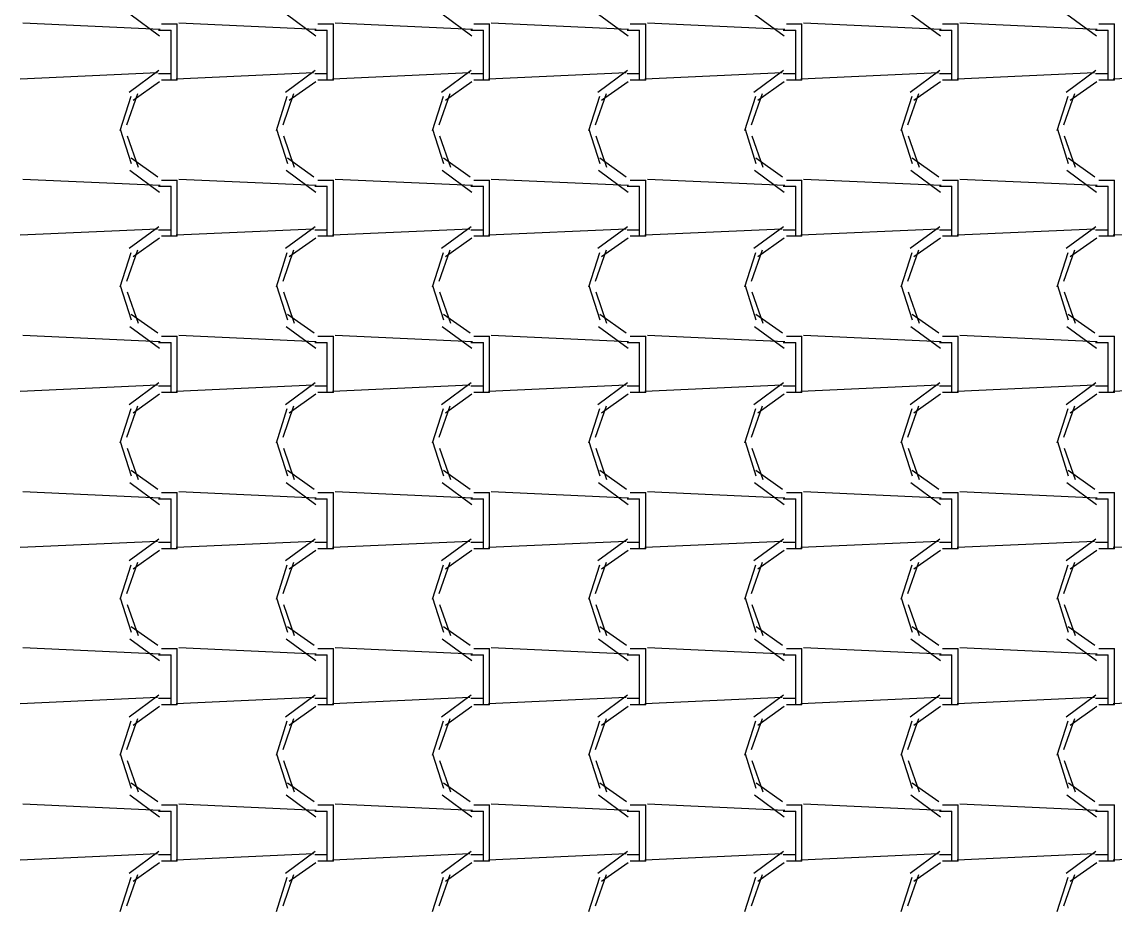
# Model space of a CAD drawing. Header units: millimetres. Extents: x -336 to -33, y -135 to 770.
# Drawn here: x -308.176 to -306.076, y 742.318 to 744.021 of the extents above; entities that cross this region are included whole.
import ezdxf

# ---------------------------------------------------------------- set-up
doc = ezdxf.new("R2010")
doc.units = ezdxf.units.MM
doc.header["$LTSCALE"] = 50
doc.header["$MEASUREMENT"] = 0
doc.layers.add('-HIDRO', color=8, linetype='CONTINUOUS')

msp = doc.modelspace()

# ---------------------------------------------------------------- linework, layer by layer
at = {"layer": '-HIDRO', "linetype": 'Continuous'}
for p, q in [((-307.9685, 744.0359), (-307.9115, 743.9939)), ((-307.6685, 744.0359), (-307.6115, 743.9939)), ((-307.3685, 744.0359), (-307.3115, 743.9939)), ((-307.0685, 744.0358), (-307.0115, 743.9938)), ((-306.7685, 744.0358), (-306.7115, 743.9938)), ((-306.4685, 744.0358), (-306.4115, 743.9938)), ((-306.1685, 744.0358), (-306.1115, 743.9938)), ((-307.9103, 744.0062), (-308.1743, 744.0182)), ((-307.9074, 744.0169), (-307.8774, 744.0169)), ((-307.8774, 743.9209), (-307.8774, 744.0169)), ((-307.6103, 744.0062), (-307.8743, 744.0182)), ((-307.6074, 744.0169), (-307.5774, 744.0169)), ((-307.5774, 743.9209), (-307.5774, 744.0169)), ((-307.3103, 744.0062), (-307.5743, 744.0182)), ((-307.3074, 744.0169), (-307.2774, 744.0169)), ((-307.2774, 743.9209), (-307.2774, 744.0169)), ((-307.0103, 744.0062), (-307.2743, 744.0182)), ((-307.0074, 744.0169), (-306.9774, 744.0169)), ((-306.9774, 743.9209), (-306.9774, 744.0169)), ((-306.7103, 744.0062), (-306.9743, 744.0182)), ((-306.7074, 744.0169), (-306.6774, 744.0169)), ((-306.6774, 743.9209), (-306.6774, 744.0169)), ((-306.4103, 744.0062), (-306.6743, 744.0182)), ((-306.4074, 744.0169), (-306.3774, 744.0169)), ((-306.3774, 743.9209), (-306.3774, 744.0169)), ((-306.1103, 744.0062), (-306.3743, 744.0182)), ((-306.1074, 744.0169), (-306.0774, 744.0169)), ((-306.0774, 743.9209), (-306.0774, 744.0169)), ((-307.9134, 744.0049), (-307.8894, 744.0049)), ((-307.8894, 743.9209), (-307.8894, 744.0049)), ((-307.6134, 744.0049), (-307.5894, 744.0049)), ((-307.5894, 743.9209), (-307.5894, 744.0049)), ((-307.3134, 744.0049), (-307.2894, 744.0049)), ((-307.2894, 743.9209), (-307.2894, 744.0049)), ((-307.0134, 744.0049), (-306.9894, 744.0049)), ((-306.9894, 743.9209), (-306.9894, 744.0049)), ((-306.7134, 744.0049), (-306.6894, 744.0049)), ((-306.6894, 743.9209), (-306.6894, 744.0049)), ((-306.4134, 744.0049), (-306.3894, 744.0049)), ((-306.3894, 743.9209), (-306.3894, 744.0049)), ((-306.1134, 744.0049), (-306.0894, 744.0049)), ((-306.0894, 743.9209), (-306.0894, 744.0049)), ((-307.9127, 743.9273), (-307.9697, 743.8853)), ((-307.6127, 743.9273), (-307.6697, 743.8853)), ((-307.3127, 743.9273), (-307.3697, 743.8853)), ((-307.0127, 743.9273), (-307.0697, 743.8853)), ((-306.7127, 743.9273), (-306.7697, 743.8853)), ((-306.4127, 743.9273), (-306.4697, 743.8853)), ((-306.1127, 743.9273), (-306.1697, 743.8853)), ((-307.9154, 743.9229), (-308.1794, 743.9109)), ((-307.9113, 743.9055), (-307.9623, 743.8695)), ((-307.8894, 743.9209), (-307.9134, 743.9209)), ((-307.8774, 743.9089), (-307.9074, 743.9089)), ((-307.8894, 743.9089), (-307.8894, 743.9209)), ((-307.6154, 743.9229), (-307.8794, 743.9109)), ((-307.8774, 743.9089), (-307.8774, 743.9209)), ((-307.6113, 743.9055), (-307.6623, 743.8695)), ((-307.5894, 743.9209), (-307.6134, 743.9209)), ((-307.5774, 743.9089), (-307.6074, 743.9089)), ((-307.5894, 743.9089), (-307.5894, 743.9209)), ((-307.3154, 743.9229), (-307.5794, 743.9109)), ((-307.5774, 743.9089), (-307.5774, 743.9209)), ((-307.3113, 743.9055), (-307.3623, 743.8695)), ((-307.2894, 743.9209), (-307.3134, 743.9209)), ((-307.2774, 743.9089), (-307.3074, 743.9089)), ((-307.2894, 743.9089), (-307.2894, 743.9209)), ((-307.0154, 743.9229), (-307.2794, 743.9109)), ((-307.2774, 743.9089), (-307.2774, 743.9209)), ((-307.0113, 743.9055), (-307.0623, 743.8695)), ((-306.9894, 743.9209), (-307.0134, 743.9209)), ((-306.9774, 743.9089), (-307.0074, 743.9089)), ((-306.9894, 743.9089), (-306.9894, 743.9209)), ((-306.7154, 743.9229), (-306.9794, 743.9109)), ((-306.9774, 743.9089), (-306.9774, 743.9209)), ((-306.7113, 743.9055), (-306.7623, 743.8695)), ((-306.6894, 743.9209), (-306.7134, 743.9209)), ((-306.6774, 743.9089), (-306.7074, 743.9089)), ((-306.6894, 743.9089), (-306.6894, 743.9209)), ((-306.4154, 743.9229), (-306.6794, 743.9109)), ((-306.6774, 743.9089), (-306.6774, 743.9209)), ((-306.4113, 743.9055), (-306.4623, 743.8695)), ((-306.3894, 743.9209), (-306.4134, 743.9209)), ((-306.3774, 743.9089), (-306.4074, 743.9089)), ((-306.3894, 743.9089), (-306.3894, 743.9209)), ((-306.1154, 743.9229), (-306.3794, 743.9109)), ((-306.3774, 743.9089), (-306.3774, 743.9209)), ((-306.1113, 743.9055), (-306.1623, 743.8695)), ((-306.0894, 743.9209), (-306.1134, 743.9209)), ((-306.0774, 743.9089), (-306.1074, 743.9089)), ((-306.0894, 743.9089), (-306.0894, 743.9209)), ((-305.8154, 743.9229), (-306.0794, 743.9109)), ((-306.0774, 743.9089), (-306.0774, 743.9209)), ((-307.9666, 743.8774), (-307.9876, 743.8114)), ((-307.9538, 743.8823), (-307.9748, 743.8223)), ((-307.6666, 743.8774), (-307.6876, 743.8114)), ((-307.6538, 743.8824), (-307.6748, 743.8224)), ((-307.3666, 743.8774), (-307.3876, 743.8114)), ((-307.3538, 743.8824), (-307.3748, 743.8224)), ((-307.0666, 743.8774), (-307.0876, 743.8114)), ((-307.0538, 743.8824), (-307.0748, 743.8224)), ((-306.7666, 743.8774), (-306.7876, 743.8114)), ((-306.7538, 743.8824), (-306.7748, 743.8224)), ((-306.4666, 743.8774), (-306.4876, 743.8114)), ((-306.4538, 743.8824), (-306.4748, 743.8224)), ((-306.1666, 743.8774), (-306.1876, 743.8114)), ((-306.1538, 743.8824), (-306.1748, 743.8224)), ((-307.9868, 743.8147), (-307.9658, 743.7487)), ((-307.9736, 743.802), (-307.9526, 743.742)), ((-307.6868, 743.8147), (-307.6658, 743.7487)), ((-307.6736, 743.802), (-307.6526, 743.742)), ((-307.3868, 743.8147), (-307.3658, 743.7487)), ((-307.3736, 743.802), (-307.3526, 743.742)), ((-307.0868, 743.8147), (-307.0658, 743.7487)), ((-307.0736, 743.802), (-307.0526, 743.742)), ((-306.7868, 743.8147), (-306.7658, 743.7487)), ((-306.7736, 743.802), (-306.7526, 743.742)), ((-306.4868, 743.8147), (-306.4658, 743.7487)), ((-306.4736, 743.802), (-306.4526, 743.742)), ((-306.1868, 743.8147), (-306.1658, 743.7487)), ((-306.1736, 743.802), (-306.1526, 743.742)), ((-307.9657, 743.7594), (-307.9147, 743.7234)), ((-307.6658, 743.7594), (-307.6148, 743.7234)), ((-307.3658, 743.7594), (-307.3148, 743.7234)), ((-307.0658, 743.7594), (-307.0148, 743.7234)), ((-306.7658, 743.7594), (-306.7148, 743.7234)), ((-306.4658, 743.7594), (-306.4148, 743.7234)), ((-306.1658, 743.7594), (-306.1148, 743.7234)), ((-307.9103, 743.7062), (-308.1743, 743.7182)), ((-307.9685, 743.7359), (-307.9115, 743.6939)), ((-307.9074, 743.7169), (-307.8774, 743.7169)), ((-307.8774, 743.6209), (-307.8774, 743.7169)), ((-307.6103, 743.7062), (-307.8743, 743.7182)), ((-307.6685, 743.7359), (-307.6115, 743.6939)), ((-307.6074, 743.7169), (-307.5774, 743.7169)), ((-307.5774, 743.6209), (-307.5774, 743.7169)), ((-307.3103, 743.7062), (-307.5743, 743.7182)), ((-307.3685, 743.7359), (-307.3115, 743.6939)), ((-307.3074, 743.7169), (-307.2774, 743.7169)), ((-307.2774, 743.6209), (-307.2774, 743.7169)), ((-307.0103, 743.7062), (-307.2743, 743.7182)), ((-307.0685, 743.7359), (-307.0115, 743.6939)), ((-307.0074, 743.7169), (-306.9774, 743.7169)), ((-306.9774, 743.6209), (-306.9774, 743.7169)), ((-306.7103, 743.7062), (-306.9743, 743.7182)), ((-306.7685, 743.7358), (-306.7115, 743.6938)), ((-306.7074, 743.7169), (-306.6774, 743.7169)), ((-306.6774, 743.6209), (-306.6774, 743.7169)), ((-306.4103, 743.7062), (-306.6743, 743.7182)), ((-306.4685, 743.7358), (-306.4115, 743.6938)), ((-306.4074, 743.7169), (-306.3774, 743.7169)), ((-306.3774, 743.6209), (-306.3774, 743.7169)), ((-306.1103, 743.7062), (-306.3743, 743.7182)), ((-306.1685, 743.7358), (-306.1115, 743.6938)), ((-306.1074, 743.7169), (-306.0774, 743.7169)), ((-306.0774, 743.6209), (-306.0774, 743.7169)), ((-307.9134, 743.7049), (-307.8894, 743.7049)), ((-307.8894, 743.6209), (-307.8894, 743.7049)), ((-307.6134, 743.7049), (-307.5894, 743.7049)), ((-307.5894, 743.6209), (-307.5894, 743.7049)), ((-307.3134, 743.7049), (-307.2894, 743.7049)), ((-307.2894, 743.6209), (-307.2894, 743.7049)), ((-307.0134, 743.7049), (-306.9894, 743.7049)), ((-306.9894, 743.6209), (-306.9894, 743.7049)), ((-306.7134, 743.7049), (-306.6894, 743.7049)), ((-306.6894, 743.6209), (-306.6894, 743.7049)), ((-306.4134, 743.7049), (-306.3894, 743.7049)), ((-306.3894, 743.6209), (-306.3894, 743.7049)), ((-306.1134, 743.7049), (-306.0894, 743.7049)), ((-306.0894, 743.6209), (-306.0894, 743.7049)), ((-307.9154, 743.6229), (-308.1794, 743.6109)), ((-307.9127, 743.6273), (-307.9697, 743.5853)), ((-307.8894, 743.6209), (-307.9134, 743.6209)), ((-307.8894, 743.6089), (-307.8894, 743.6209)), ((-307.6154, 743.6229), (-307.8794, 743.6109)), ((-307.8774, 743.6089), (-307.8774, 743.6209)), ((-307.6127, 743.6273), (-307.6697, 743.5853)), ((-307.5894, 743.6209), (-307.6134, 743.6209)), ((-307.5894, 743.6089), (-307.5894, 743.6209)), ((-307.3154, 743.6229), (-307.5794, 743.6109)), ((-307.5774, 743.6089), (-307.5774, 743.6209)), ((-307.3127, 743.6273), (-307.3697, 743.5853)), ((-307.2894, 743.6209), (-307.3134, 743.6209)), ((-307.2894, 743.6089), (-307.2894, 743.6209)), ((-307.0154, 743.6229), (-307.2794, 743.6109)), ((-307.2774, 743.6089), (-307.2774, 743.6209)), ((-307.0127, 743.6273), (-307.0697, 743.5853)), ((-306.9894, 743.6209), (-307.0134, 743.6209)), ((-306.9894, 743.6089), (-306.9894, 743.6209)), ((-306.7154, 743.6229), (-306.9794, 743.6109)), ((-306.9774, 743.6089), (-306.9774, 743.6209)), ((-306.7127, 743.6273), (-306.7697, 743.5853)), ((-306.6894, 743.6209), (-306.7134, 743.6209)), ((-306.6894, 743.6089), (-306.6894, 743.6209)), ((-306.4154, 743.6229), (-306.6794, 743.6109)), ((-306.6774, 743.6089), (-306.6774, 743.6209)), ((-306.4127, 743.6273), (-306.4697, 743.5853)), ((-306.3894, 743.6209), (-306.4134, 743.6209)), ((-306.3894, 743.6089), (-306.3894, 743.6209)), ((-306.1154, 743.6229), (-306.3794, 743.6109)), ((-306.3774, 743.6089), (-306.3774, 743.6209)), ((-306.1127, 743.6273), (-306.1697, 743.5853)), ((-306.0894, 743.6209), (-306.1134, 743.6209)), ((-306.0894, 743.6089), (-306.0894, 743.6209)), ((-305.8154, 743.6229), (-306.0794, 743.6109)), ((-306.0774, 743.6089), (-306.0774, 743.6209)), ((-307.9113, 743.6055), (-307.9623, 743.5695)), ((-307.8774, 743.6089), (-307.9074, 743.6089)), ((-307.6113, 743.6055), (-307.6623, 743.5695)), ((-307.5774, 743.6089), (-307.6074, 743.6089)), ((-307.3113, 743.6055), (-307.3623, 743.5695)), ((-307.2774, 743.6089), (-307.3074, 743.6089)), ((-307.0113, 743.6055), (-307.0623, 743.5695)), ((-306.9774, 743.6089), (-307.0074, 743.6089)), ((-306.7113, 743.6055), (-306.7623, 743.5695)), ((-306.6774, 743.6089), (-306.7074, 743.6089)), ((-306.4113, 743.6055), (-306.4623, 743.5695)), ((-306.3774, 743.6089), (-306.4074, 743.6089)), ((-306.1113, 743.6055), (-306.1623, 743.5695)), ((-306.0774, 743.6089), (-306.1074, 743.6089)), ((-307.9666, 743.5774), (-307.9876, 743.5114)), ((-307.9538, 743.5823), (-307.9748, 743.5223)), ((-307.6666, 743.5774), (-307.6876, 743.5114)), ((-307.6538, 743.5824), (-307.6748, 743.5224)), ((-307.3666, 743.5774), (-307.3876, 743.5114)), ((-307.3538, 743.5824), (-307.3748, 743.5224)), ((-307.0666, 743.5774), (-307.0876, 743.5114)), ((-307.0538, 743.5824), (-307.0748, 743.5224)), ((-306.7666, 743.5774), (-306.7876, 743.5114)), ((-306.7538, 743.5824), (-306.7748, 743.5224)), ((-306.4666, 743.5774), (-306.4876, 743.5114)), ((-306.4538, 743.5824), (-306.4748, 743.5224)), ((-306.1666, 743.5774), (-306.1876, 743.5114)), ((-306.1538, 743.5824), (-306.1748, 743.5224)), ((-307.9868, 743.5147), (-307.9658, 743.4487)), ((-307.6868, 743.5147), (-307.6658, 743.4487)), ((-307.3868, 743.5147), (-307.3658, 743.4487)), ((-307.0868, 743.5147), (-307.0658, 743.4487)), ((-306.7868, 743.5147), (-306.7658, 743.4487)), ((-306.4868, 743.5147), (-306.4658, 743.4487)), ((-306.1868, 743.5147), (-306.1658, 743.4487)), ((-307.9736, 743.502), (-307.9526, 743.442)), ((-307.6736, 743.502), (-307.6526, 743.442)), ((-307.3736, 743.502), (-307.3526, 743.442)), ((-307.0736, 743.502), (-307.0526, 743.442)), ((-306.7736, 743.502), (-306.7526, 743.442)), ((-306.4736, 743.502), (-306.4526, 743.442)), ((-306.1736, 743.502), (-306.1526, 743.442)), ((-307.9657, 743.4594), (-307.9147, 743.4234)), ((-307.6657, 743.4594), (-307.6147, 743.4234)), ((-307.3657, 743.4594), (-307.3147, 743.4234)), ((-307.0658, 743.4594), (-307.0148, 743.4234)), ((-306.7658, 743.4594), (-306.7148, 743.4234)), ((-306.4658, 743.4594), (-306.4148, 743.4234)), ((-306.1658, 743.4594), (-306.1148, 743.4234)), ((-307.9685, 743.4359), (-307.9115, 743.3939)), ((-307.6685, 743.4359), (-307.6115, 743.3939)), ((-307.3685, 743.4359), (-307.3115, 743.3939)), ((-307.0685, 743.4359), (-307.0115, 743.3939)), ((-306.7685, 743.4359), (-306.7115, 743.3939)), ((-306.4685, 743.4358), (-306.4115, 743.3938)), ((-306.1685, 743.4358), (-306.1115, 743.3938)), ((-307.9103, 743.4062), (-308.1743, 743.4182)), ((-307.9134, 743.4049), (-307.8894, 743.4049)), ((-307.9074, 743.4169), (-307.8774, 743.4169)), ((-307.8894, 743.3209), (-307.8894, 743.4049)), ((-307.8774, 743.3209), (-307.8774, 743.4169)), ((-307.6103, 743.4062), (-307.8743, 743.4182)), ((-307.6134, 743.4049), (-307.5894, 743.4049)), ((-307.6074, 743.4169), (-307.5774, 743.4169)), ((-307.5894, 743.3209), (-307.5894, 743.4049)), ((-307.5774, 743.3209), (-307.5774, 743.4169)), ((-307.3103, 743.4062), (-307.5743, 743.4182)), ((-307.3134, 743.4049), (-307.2894, 743.4049)), ((-307.3074, 743.4169), (-307.2774, 743.4169)), ((-307.2894, 743.3209), (-307.2894, 743.4049)), ((-307.2774, 743.3209), (-307.2774, 743.4169)), ((-307.0103, 743.4062), (-307.2743, 743.4182)), ((-307.0134, 743.4049), (-306.9894, 743.4049)), ((-307.0074, 743.4169), (-306.9774, 743.4169)), ((-306.9894, 743.3209), (-306.9894, 743.4049)), ((-306.9774, 743.3209), (-306.9774, 743.4169)), ((-306.7103, 743.4062), (-306.9743, 743.4182)), ((-306.7134, 743.4049), (-306.6894, 743.4049)), ((-306.7074, 743.4169), (-306.6774, 743.4169)), ((-306.6894, 743.3209), (-306.6894, 743.4049)), ((-306.6774, 743.3209), (-306.6774, 743.4169)), ((-306.4103, 743.4062), (-306.6743, 743.4182)), ((-306.4134, 743.4049), (-306.3894, 743.4049)), ((-306.4074, 743.4169), (-306.3774, 743.4169)), ((-306.3894, 743.3209), (-306.3894, 743.4049)), ((-306.3774, 743.3209), (-306.3774, 743.4169)), ((-306.1103, 743.4062), (-306.3743, 743.4182)), ((-306.1134, 743.4049), (-306.0894, 743.4049)), ((-306.1074, 743.4169), (-306.0774, 743.4169)), ((-306.0894, 743.3209), (-306.0894, 743.4049)), ((-306.0774, 743.3209), (-306.0774, 743.4169)), ((-307.9154, 743.3229), (-308.1794, 743.3109)), ((-307.9127, 743.3273), (-307.9697, 743.2853)), ((-307.8894, 743.3209), (-307.9134, 743.3209)), ((-307.8894, 743.3089), (-307.8894, 743.3209)), ((-307.6154, 743.3229), (-307.8794, 743.3109)), ((-307.8774, 743.3089), (-307.8774, 743.3209)), ((-307.6127, 743.3273), (-307.6697, 743.2853)), ((-307.5894, 743.3209), (-307.6134, 743.3209)), ((-307.5894, 743.3089), (-307.5894, 743.3209)), ((-307.3154, 743.3229), (-307.5794, 743.3109)), ((-307.5774, 743.3089), (-307.5774, 743.3209)), ((-307.3127, 743.3273), (-307.3697, 743.2853)), ((-307.2894, 743.3209), (-307.3134, 743.3209)), ((-307.2894, 743.3089), (-307.2894, 743.3209)), ((-307.0154, 743.3229), (-307.2794, 743.3109)), ((-307.2774, 743.3089), (-307.2774, 743.3209)), ((-307.0127, 743.3273), (-307.0697, 743.2853)), ((-306.9894, 743.3209), (-307.0134, 743.3209)), ((-306.9894, 743.3089), (-306.9894, 743.3209)), ((-306.7154, 743.3229), (-306.9794, 743.3109)), ((-306.9774, 743.3089), (-306.9774, 743.3209)), ((-306.7127, 743.3273), (-306.7697, 743.2853)), ((-306.6894, 743.3209), (-306.7134, 743.3209)), ((-306.6894, 743.3089), (-306.6894, 743.3209)), ((-306.4154, 743.3229), (-306.6794, 743.3109)), ((-306.6774, 743.3089), (-306.6774, 743.3209)), ((-306.4127, 743.3273), (-306.4697, 743.2853)), ((-306.3894, 743.3209), (-306.4134, 743.3209)), ((-306.3894, 743.3089), (-306.3894, 743.3209)), ((-306.1154, 743.3229), (-306.3794, 743.3109)), ((-306.3774, 743.3089), (-306.3774, 743.3209)), ((-306.1127, 743.3273), (-306.1697, 743.2853)), ((-306.0894, 743.3209), (-306.1134, 743.3209)), ((-306.0894, 743.3089), (-306.0894, 743.3209)), ((-305.8154, 743.3229), (-306.0794, 743.3109)), ((-306.0774, 743.3089), (-306.0774, 743.3209)), ((-307.9113, 743.3055), (-307.9623, 743.2695)), ((-307.8774, 743.3089), (-307.9074, 743.3089)), ((-307.6113, 743.3055), (-307.6623, 743.2695)), ((-307.5774, 743.3089), (-307.6074, 743.3089)), ((-307.3113, 743.3055), (-307.3623, 743.2695)), ((-307.2774, 743.3089), (-307.3074, 743.3089)), ((-307.0113, 743.3055), (-307.0623, 743.2695)), ((-306.9774, 743.3089), (-307.0074, 743.3089)), ((-306.7113, 743.3055), (-306.7623, 743.2695)), ((-306.6774, 743.3089), (-306.7074, 743.3089)), ((-306.4113, 743.3055), (-306.4623, 743.2695)), ((-306.3774, 743.3089), (-306.4074, 743.3089)), ((-306.1113, 743.3055), (-306.1623, 743.2695)), ((-306.0774, 743.3089), (-306.1074, 743.3089)), ((-307.9666, 743.2774), (-307.9876, 743.2114)), ((-307.9538, 743.2824), (-307.9748, 743.2224)), ((-307.6666, 743.2774), (-307.6876, 743.2114)), ((-307.6538, 743.2824), (-307.6748, 743.2224)), ((-307.3666, 743.2774), (-307.3876, 743.2114)), ((-307.3538, 743.2824), (-307.3748, 743.2224)), ((-307.0666, 743.2774), (-307.0876, 743.2114)), ((-307.0538, 743.2824), (-307.0748, 743.2224)), ((-306.7666, 743.2774), (-306.7876, 743.2114)), ((-306.7538, 743.2824), (-306.7748, 743.2224)), ((-306.4666, 743.2774), (-306.4876, 743.2114)), ((-306.4538, 743.2824), (-306.4748, 743.2224)), ((-306.1666, 743.2774), (-306.1876, 743.2114)), ((-306.1538, 743.2824), (-306.1748, 743.2224)), ((-307.9868, 743.2147), (-307.9658, 743.1487)), ((-307.6868, 743.2147), (-307.6658, 743.1487)), ((-307.3868, 743.2147), (-307.3658, 743.1487)), ((-307.0868, 743.2147), (-307.0658, 743.1487)), ((-306.7868, 743.2147), (-306.7658, 743.1487)), ((-306.4868, 743.2147), (-306.4658, 743.1487)), ((-306.1868, 743.2147), (-306.1658, 743.1487)), ((-307.9736, 743.202), (-307.9526, 743.142)), ((-307.6736, 743.202), (-307.6526, 743.142)), ((-307.3736, 743.202), (-307.3526, 743.142)), ((-307.0736, 743.202), (-307.0526, 743.142)), ((-306.7736, 743.202), (-306.7526, 743.142)), ((-306.4736, 743.202), (-306.4526, 743.142)), ((-306.1736, 743.202), (-306.1526, 743.142)), ((-307.9657, 743.1594), (-307.9147, 743.1234)), ((-307.6657, 743.1594), (-307.6147, 743.1234)), ((-307.3657, 743.1594), (-307.3147, 743.1234)), ((-307.0657, 743.1594), (-307.0147, 743.1234)), ((-306.7658, 743.1594), (-306.7148, 743.1234)), ((-306.4658, 743.1594), (-306.4148, 743.1234)), ((-306.1658, 743.1594), (-306.1148, 743.1234)), ((-307.9685, 743.1359), (-307.9115, 743.0939)), ((-307.6685, 743.1359), (-307.6115, 743.0939)), ((-307.3685, 743.1359), (-307.3115, 743.0939)), ((-307.0685, 743.1359), (-307.0115, 743.0939)), ((-306.7685, 743.1359), (-306.7115, 743.0939)), ((-306.4685, 743.1359), (-306.4115, 743.0939)), ((-306.1685, 743.1358), (-306.1115, 743.0938)), ((-307.9103, 743.1062), (-308.1743, 743.1182)), ((-307.9074, 743.1169), (-307.8774, 743.1169)), ((-307.8774, 743.0209), (-307.8774, 743.1169)), ((-307.6103, 743.1062), (-307.8743, 743.1182)), ((-307.6074, 743.1169), (-307.5774, 743.1169)), ((-307.5774, 743.0209), (-307.5774, 743.1169)), ((-307.3103, 743.1062), (-307.5743, 743.1182)), ((-307.3074, 743.1169), (-307.2774, 743.1169)), ((-307.2774, 743.0209), (-307.2774, 743.1169)), ((-307.0103, 743.1062), (-307.2743, 743.1182)), ((-307.0074, 743.1169), (-306.9774, 743.1169)), ((-306.9774, 743.0209), (-306.9774, 743.1169)), ((-306.7103, 743.1062), (-306.9743, 743.1182)), ((-306.7074, 743.1169), (-306.6774, 743.1169)), ((-306.6774, 743.0209), (-306.6774, 743.1169)), ((-306.4103, 743.1062), (-306.6743, 743.1182)), ((-306.4074, 743.1169), (-306.3774, 743.1169)), ((-306.3774, 743.0209), (-306.3774, 743.1169)), ((-306.1103, 743.1062), (-306.3743, 743.1182)), ((-306.1074, 743.1169), (-306.0774, 743.1169)), ((-306.0774, 743.0209), (-306.0774, 743.1169)), ((-307.9134, 743.1049), (-307.8894, 743.1049)), ((-307.8894, 743.0209), (-307.8894, 743.1049)), ((-307.6134, 743.1049), (-307.5894, 743.1049)), ((-307.5894, 743.0209), (-307.5894, 743.1049)), ((-307.3134, 743.1049), (-307.2894, 743.1049)), ((-307.2894, 743.0209), (-307.2894, 743.1049)), ((-307.0134, 743.1049), (-306.9894, 743.1049)), ((-306.9894, 743.0209), (-306.9894, 743.1049)), ((-306.7134, 743.1049), (-306.6894, 743.1049)), ((-306.6894, 743.0209), (-306.6894, 743.1049)), ((-306.4134, 743.1049), (-306.3894, 743.1049)), ((-306.3894, 743.0209), (-306.3894, 743.1049)), ((-306.1134, 743.1049), (-306.0894, 743.1049)), ((-306.0894, 743.0209), (-306.0894, 743.1049)), ((-307.9154, 743.0229), (-308.1794, 743.0109)), ((-307.9127, 743.0273), (-307.9697, 742.9853)), ((-307.6154, 743.0229), (-307.8794, 743.0109)), ((-307.6127, 743.0273), (-307.6697, 742.9853)), ((-307.3154, 743.0229), (-307.5794, 743.0109)), ((-307.3127, 743.0273), (-307.3697, 742.9853)), ((-307.0154, 743.0229), (-307.2794, 743.0109)), ((-307.0127, 743.0273), (-307.0697, 742.9853)), ((-306.7154, 743.0229), (-306.9794, 743.0109)), ((-306.7127, 743.0273), (-306.7697, 742.9853)), ((-306.4154, 743.0229), (-306.6794, 743.0109)), ((-306.4127, 743.0273), (-306.4697, 742.9853)), ((-306.1154, 743.0229), (-306.3794, 743.0109)), ((-306.1127, 743.0273), (-306.1697, 742.9853)), ((-305.8154, 743.0229), (-306.0794, 743.0109)), ((-307.9113, 743.0055), (-307.9623, 742.9695)), ((-307.8894, 743.0209), (-307.9134, 743.0209)), ((-307.8774, 743.0089), (-307.9074, 743.0089)), ((-307.8894, 743.0089), (-307.8894, 743.0209)), ((-307.8774, 743.0089), (-307.8774, 743.0209)), ((-307.6113, 743.0055), (-307.6623, 742.9695)), ((-307.5894, 743.0209), (-307.6134, 743.0209)), ((-307.5774, 743.0089), (-307.6074, 743.0089)), ((-307.5894, 743.0089), (-307.5894, 743.0209)), ((-307.5774, 743.0089), (-307.5774, 743.0209)), ((-307.3113, 743.0055), (-307.3623, 742.9695)), ((-307.2894, 743.0209), (-307.3134, 743.0209)), ((-307.2774, 743.0089), (-307.3074, 743.0089)), ((-307.2894, 743.0089), (-307.2894, 743.0209)), ((-307.2774, 743.0089), (-307.2774, 743.0209)), ((-307.0113, 743.0055), (-307.0623, 742.9695)), ((-306.9894, 743.0209), (-307.0134, 743.0209)), ((-306.9774, 743.0089), (-307.0074, 743.0089)), ((-306.9894, 743.0089), (-306.9894, 743.0209)), ((-306.9774, 743.0089), (-306.9774, 743.0209)), ((-306.7113, 743.0055), (-306.7623, 742.9695)), ((-306.6894, 743.0209), (-306.7134, 743.0209)), ((-306.6774, 743.0089), (-306.7074, 743.0089)), ((-306.6894, 743.0089), (-306.6894, 743.0209)), ((-306.6774, 743.0089), (-306.6774, 743.0209)), ((-306.4113, 743.0055), (-306.4623, 742.9695)), ((-306.3894, 743.0209), (-306.4134, 743.0209)), ((-306.3774, 743.0089), (-306.4074, 743.0089)), ((-306.3894, 743.0089), (-306.3894, 743.0209)), ((-306.3774, 743.0089), (-306.3774, 743.0209)), ((-306.1113, 743.0055), (-306.1623, 742.9695)), ((-306.0894, 743.0209), (-306.1134, 743.0209)), ((-306.0774, 743.0089), (-306.1074, 743.0089)), ((-306.0894, 743.0089), (-306.0894, 743.0209)), ((-306.0774, 743.0089), (-306.0774, 743.0209)), ((-307.9538, 742.9824), (-307.9748, 742.9224)), ((-307.6538, 742.9824), (-307.6748, 742.9224)), ((-307.3538, 742.9824), (-307.3748, 742.9224)), ((-307.0538, 742.9824), (-307.0748, 742.9224)), ((-306.7538, 742.9824), (-306.7748, 742.9224)), ((-306.4538, 742.9824), (-306.4748, 742.9224)), ((-306.1538, 742.9824), (-306.1748, 742.9224)), ((-307.9666, 742.9774), (-307.9876, 742.9114)), ((-307.6666, 742.9774), (-307.6876, 742.9114)), ((-307.3666, 742.9774), (-307.3876, 742.9114)), ((-307.0666, 742.9774), (-307.0876, 742.9114)), ((-306.7666, 742.9774), (-306.7876, 742.9114)), ((-306.4666, 742.9774), (-306.4876, 742.9114)), ((-306.1666, 742.9774), (-306.1876, 742.9114)), ((-307.9868, 742.9146), (-307.9658, 742.8486)), ((-307.9736, 742.902), (-307.9526, 742.842)), ((-307.6868, 742.9146), (-307.6658, 742.8486)), ((-307.6736, 742.902), (-307.6526, 742.842)), ((-307.3868, 742.9146), (-307.3658, 742.8486)), ((-307.3736, 742.902), (-307.3526, 742.842)), ((-307.0868, 742.9146), (-307.0658, 742.8486)), ((-307.0736, 742.902), (-307.0526, 742.842)), ((-306.7868, 742.9146), (-306.7658, 742.8486)), ((-306.7736, 742.902), (-306.7526, 742.842)), ((-306.4868, 742.9146), (-306.4658, 742.8486)), ((-306.4736, 742.902), (-306.4526, 742.842)), ((-306.1868, 742.9146), (-306.1658, 742.8486)), ((-306.1736, 742.902), (-306.1526, 742.842)), ((-307.9657, 742.8594), (-307.9147, 742.8234)), ((-307.6657, 742.8594), (-307.6147, 742.8234)), ((-307.3657, 742.8594), (-307.3147, 742.8234)), ((-307.0657, 742.8594), (-307.0147, 742.8234)), ((-306.7657, 742.8594), (-306.7147, 742.8234)), ((-306.4657, 742.8594), (-306.4147, 742.8234)), ((-306.1658, 742.8594), (-306.1148, 742.8234)), ((-307.9685, 742.8359), (-307.9115, 742.7939)), ((-307.6685, 742.8359), (-307.6115, 742.7939)), ((-307.3685, 742.8359), (-307.3115, 742.7939)), ((-307.0685, 742.8359), (-307.0115, 742.7939)), ((-306.7685, 742.8359), (-306.7115, 742.7939)), ((-306.4685, 742.8359), (-306.4115, 742.7939)), ((-306.1685, 742.8359), (-306.1115, 742.7939)), ((-307.9103, 742.8062), (-308.1743, 742.8182)), ((-307.9074, 742.8169), (-307.8774, 742.8169)), ((-307.8774, 742.7209), (-307.8774, 742.8169)), ((-307.6103, 742.8062), (-307.8743, 742.8182)), ((-307.6074, 742.8169), (-307.5774, 742.8169)), ((-307.5774, 742.7209), (-307.5774, 742.8169)), ((-307.3103, 742.8062), (-307.5743, 742.8182)), ((-307.3074, 742.8169), (-307.2774, 742.8169)), ((-307.2774, 742.7209), (-307.2774, 742.8169)), ((-307.0103, 742.8062), (-307.2743, 742.8182)), ((-307.0074, 742.8169), (-306.9774, 742.8169)), ((-306.9774, 742.7209), (-306.9774, 742.8169)), ((-306.7103, 742.8062), (-306.9743, 742.8182)), ((-306.7074, 742.8169), (-306.6774, 742.8169)), ((-306.6774, 742.7209), (-306.6774, 742.8169)), ((-306.4103, 742.8062), (-306.6743, 742.8182)), ((-306.4074, 742.8169), (-306.3774, 742.8169)), ((-306.3774, 742.7209), (-306.3774, 742.8169)), ((-306.1103, 742.8062), (-306.3743, 742.8182)), ((-306.1074, 742.8169), (-306.0774, 742.8169)), ((-306.0774, 742.7209), (-306.0774, 742.8169)), ((-307.9134, 742.8049), (-307.8894, 742.8049)), ((-307.8894, 742.7209), (-307.8894, 742.8049)), ((-307.6134, 742.8049), (-307.5894, 742.8049)), ((-307.5894, 742.7209), (-307.5894, 742.8049)), ((-307.3134, 742.8049), (-307.2894, 742.8049)), ((-307.2894, 742.7209), (-307.2894, 742.8049)), ((-307.0134, 742.8049), (-306.9894, 742.8049)), ((-306.9894, 742.7209), (-306.9894, 742.8049)), ((-306.7134, 742.8049), (-306.6894, 742.8049)), ((-306.6894, 742.7209), (-306.6894, 742.8049)), ((-306.4134, 742.8049), (-306.3894, 742.8049)), ((-306.3894, 742.7209), (-306.3894, 742.8049)), ((-306.1134, 742.8049), (-306.0894, 742.8049)), ((-306.0894, 742.7209), (-306.0894, 742.8049)), ((-307.9154, 742.7229), (-308.1794, 742.7109)), ((-307.9127, 742.7273), (-307.9697, 742.6853)), ((-307.8894, 742.7209), (-307.9134, 742.7209)), ((-307.8774, 742.7089), (-307.9074, 742.7089)), ((-307.8894, 742.7089), (-307.8894, 742.7209)), ((-307.6154, 742.7229), (-307.8794, 742.7109)), ((-307.8774, 742.7089), (-307.8774, 742.7209)), ((-307.6127, 742.7273), (-307.6697, 742.6853)), ((-307.5894, 742.7209), (-307.6134, 742.7209)), ((-307.5774, 742.7089), (-307.6074, 742.7089)), ((-307.5894, 742.7089), (-307.5894, 742.7209)), ((-307.3154, 742.7229), (-307.5794, 742.7109)), ((-307.5774, 742.7089), (-307.5774, 742.7209)), ((-307.3127, 742.7273), (-307.3697, 742.6853)), ((-307.2894, 742.7209), (-307.3134, 742.7209)), ((-307.2774, 742.7089), (-307.3074, 742.7089)), ((-307.2894, 742.7089), (-307.2894, 742.7209)), ((-307.0154, 742.7229), (-307.2794, 742.7109)), ((-307.2774, 742.7089), (-307.2774, 742.7209)), ((-307.0127, 742.7273), (-307.0697, 742.6853)), ((-306.9894, 742.7209), (-307.0134, 742.7209)), ((-306.9774, 742.7089), (-307.0074, 742.7089)), ((-306.9894, 742.7089), (-306.9894, 742.7209)), ((-306.7154, 742.7229), (-306.9794, 742.7109)), ((-306.9774, 742.7089), (-306.9774, 742.7209)), ((-306.7127, 742.7273), (-306.7697, 742.6853)), ((-306.6894, 742.7209), (-306.7134, 742.7209)), ((-306.6774, 742.7089), (-306.7074, 742.7089)), ((-306.6894, 742.7089), (-306.6894, 742.7209)), ((-306.4154, 742.7229), (-306.6794, 742.7109)), ((-306.6774, 742.7089), (-306.6774, 742.7209)), ((-306.4127, 742.7273), (-306.4697, 742.6853)), ((-306.3894, 742.7209), (-306.4134, 742.7209)), ((-306.3774, 742.7089), (-306.4074, 742.7089)), ((-306.3894, 742.7089), (-306.3894, 742.7209)), ((-306.1154, 742.7229), (-306.3794, 742.7109)), ((-306.3774, 742.7089), (-306.3774, 742.7209)), ((-306.1127, 742.7273), (-306.1697, 742.6853)), ((-306.0894, 742.7209), (-306.1134, 742.7209)), ((-306.0774, 742.7089), (-306.1074, 742.7089)), ((-306.0894, 742.7089), (-306.0894, 742.7209)), ((-305.8154, 742.7229), (-306.0794, 742.7109)), ((-306.0774, 742.7089), (-306.0774, 742.7209)), ((-307.9113, 742.7055), (-307.9623, 742.6695)), ((-307.6113, 742.7055), (-307.6623, 742.6695)), ((-307.3113, 742.7055), (-307.3623, 742.6695)), ((-307.0113, 742.7055), (-307.0623, 742.6695)), ((-306.7113, 742.7055), (-306.7623, 742.6695)), ((-306.4113, 742.7055), (-306.4623, 742.6695)), ((-306.1113, 742.7055), (-306.1623, 742.6695)), ((-307.9666, 742.6774), (-307.9876, 742.6114)), ((-307.9538, 742.6824), (-307.9748, 742.6224)), ((-307.6666, 742.6774), (-307.6876, 742.6114)), ((-307.6538, 742.6824), (-307.6748, 742.6224)), ((-307.3666, 742.6774), (-307.3876, 742.6114)), ((-307.3538, 742.6824), (-307.3748, 742.6224)), ((-307.0666, 742.6774), (-307.0876, 742.6114)), ((-307.0538, 742.6824), (-307.0748, 742.6224)), ((-306.7666, 742.6774), (-306.7876, 742.6114)), ((-306.7538, 742.6824), (-306.7748, 742.6224)), ((-306.4666, 742.6774), (-306.4876, 742.6114)), ((-306.4538, 742.6824), (-306.4748, 742.6224)), ((-306.1666, 742.6774), (-306.1876, 742.6114)), ((-306.1538, 742.6824), (-306.1748, 742.6224)), ((-307.9868, 742.6146), (-307.9658, 742.5486)), ((-307.6868, 742.6146), (-307.6658, 742.5486)), ((-307.3868, 742.6146), (-307.3658, 742.5486)), ((-307.0868, 742.6146), (-307.0658, 742.5486)), ((-306.7868, 742.6146), (-306.7658, 742.5486)), ((-306.4868, 742.6146), (-306.4658, 742.5486)), ((-306.1868, 742.6146), (-306.1658, 742.5486)), ((-307.9736, 742.602), (-307.9526, 742.542)), ((-307.6736, 742.602), (-307.6526, 742.542)), ((-307.3736, 742.602), (-307.3526, 742.542)), ((-307.0736, 742.602), (-307.0526, 742.542)), ((-306.7736, 742.602), (-306.7526, 742.542)), ((-306.4736, 742.602), (-306.4526, 742.542)), ((-306.1736, 742.602), (-306.1526, 742.542)), ((-307.9657, 742.5594), (-307.9147, 742.5234)), ((-307.6657, 742.5594), (-307.6147, 742.5234)), ((-307.3657, 742.5594), (-307.3147, 742.5234)), ((-307.0657, 742.5594), (-307.0147, 742.5234)), ((-306.7657, 742.5594), (-306.7147, 742.5234)), ((-306.4657, 742.5594), (-306.4147, 742.5234)), ((-306.1657, 742.5594), (-306.1147, 742.5234)), ((-307.9685, 742.5359), (-307.9115, 742.4939)), ((-307.6685, 742.5359), (-307.6115, 742.4939)), ((-307.3685, 742.5359), (-307.3115, 742.4939)), ((-307.0685, 742.5359), (-307.0115, 742.4939)), ((-306.7685, 742.5359), (-306.7115, 742.4939)), ((-306.4685, 742.5359), (-306.4115, 742.4939)), ((-306.1685, 742.5359), (-306.1115, 742.4939)), ((-307.9103, 742.5062), (-308.1743, 742.5182)), ((-307.9134, 742.5049), (-307.8894, 742.5049)), ((-307.9074, 742.5169), (-307.8774, 742.5169)), ((-307.8894, 742.4209), (-307.8894, 742.5049)), ((-307.8774, 742.4209), (-307.8774, 742.5169)), ((-307.6103, 742.5062), (-307.8743, 742.5182)), ((-307.6134, 742.5049), (-307.5894, 742.5049)), ((-307.6074, 742.5169), (-307.5774, 742.5169)), ((-307.5894, 742.4209), (-307.5894, 742.5049)), ((-307.5774, 742.4209), (-307.5774, 742.5169)), ((-307.3103, 742.5062), (-307.5743, 742.5182)), ((-307.3134, 742.5049), (-307.2894, 742.5049)), ((-307.3074, 742.5169), (-307.2774, 742.5169)), ((-307.2894, 742.4209), (-307.2894, 742.5049)), ((-307.2774, 742.4209), (-307.2774, 742.5169)), ((-307.0103, 742.5062), (-307.2743, 742.5182)), ((-307.0134, 742.5049), (-306.9894, 742.5049)), ((-307.0074, 742.5169), (-306.9774, 742.5169)), ((-306.9894, 742.4209), (-306.9894, 742.5049)), ((-306.9774, 742.4209), (-306.9774, 742.5169)), ((-306.7103, 742.5062), (-306.9743, 742.5182)), ((-306.7134, 742.5049), (-306.6894, 742.5049)), ((-306.7074, 742.5169), (-306.6774, 742.5169)), ((-306.6894, 742.4209), (-306.6894, 742.5049)), ((-306.6774, 742.4209), (-306.6774, 742.5169)), ((-306.4103, 742.5062), (-306.6743, 742.5182)), ((-306.4134, 742.5049), (-306.3894, 742.5049)), ((-306.4074, 742.5169), (-306.3774, 742.5169)), ((-306.3894, 742.4209), (-306.3894, 742.5049)), ((-306.3774, 742.4209), (-306.3774, 742.5169)), ((-306.1103, 742.5062), (-306.3743, 742.5182)), ((-306.1134, 742.5049), (-306.0894, 742.5049)), ((-306.1074, 742.5169), (-306.0774, 742.5169)), ((-306.0894, 742.4209), (-306.0894, 742.5049)), ((-306.0774, 742.4209), (-306.0774, 742.5169)), ((-307.9154, 742.4229), (-308.1794, 742.4109)), ((-307.9127, 742.4273), (-307.9697, 742.3853)), ((-307.8894, 742.4209), (-307.9134, 742.4209)), ((-307.8894, 742.4089), (-307.8894, 742.4209)), ((-307.6154, 742.4229), (-307.8794, 742.4109)), ((-307.8774, 742.4089), (-307.8774, 742.4209)), ((-307.6127, 742.4273), (-307.6697, 742.3853)), ((-307.5894, 742.4209), (-307.6134, 742.4209)), ((-307.5894, 742.4089), (-307.5894, 742.4209)), ((-307.3154, 742.4229), (-307.5794, 742.4109)), ((-307.5774, 742.4089), (-307.5774, 742.4209)), ((-307.3127, 742.4273), (-307.3697, 742.3853)), ((-307.2894, 742.4209), (-307.3134, 742.4209)), ((-307.2894, 742.4089), (-307.2894, 742.4209)), ((-307.0154, 742.4229), (-307.2794, 742.4109)), ((-307.2774, 742.4089), (-307.2774, 742.4209)), ((-307.0127, 742.4273), (-307.0697, 742.3853)), ((-306.9894, 742.4209), (-307.0134, 742.4209)), ((-306.9894, 742.4089), (-306.9894, 742.4209)), ((-306.7154, 742.4229), (-306.9794, 742.4109)), ((-306.9774, 742.4089), (-306.9774, 742.4209)), ((-306.7127, 742.4273), (-306.7697, 742.3853)), ((-306.6894, 742.4209), (-306.7134, 742.4209)), ((-306.6894, 742.4089), (-306.6894, 742.4209)), ((-306.4154, 742.4229), (-306.6794, 742.4109)), ((-306.6774, 742.4089), (-306.6774, 742.4209)), ((-306.4127, 742.4273), (-306.4697, 742.3853)), ((-306.3894, 742.4209), (-306.4134, 742.4209)), ((-306.3894, 742.4089), (-306.3894, 742.4209)), ((-306.1154, 742.4229), (-306.3794, 742.4109)), ((-306.3774, 742.4089), (-306.3774, 742.4209)), ((-306.1127, 742.4273), (-306.1697, 742.3853)), ((-306.0894, 742.4209), (-306.1134, 742.4209)), ((-306.0894, 742.4089), (-306.0894, 742.4209)), ((-305.8154, 742.4229), (-306.0794, 742.4109)), ((-306.0774, 742.4089), (-306.0774, 742.4209)), ((-307.9113, 742.4055), (-307.9623, 742.3695)), ((-307.8774, 742.4089), (-307.9074, 742.4089)), ((-307.6113, 742.4055), (-307.6623, 742.3695)), ((-307.5774, 742.4089), (-307.6074, 742.4089)), ((-307.3113, 742.4055), (-307.3623, 742.3695)), ((-307.2774, 742.4089), (-307.3074, 742.4089)), ((-307.0113, 742.4055), (-307.0623, 742.3695)), ((-306.9774, 742.4089), (-307.0074, 742.4089)), ((-306.7113, 742.4055), (-306.7623, 742.3695)), ((-306.6774, 742.4089), (-306.7074, 742.4089)), ((-306.4113, 742.4055), (-306.4623, 742.3695)), ((-306.3774, 742.4089), (-306.4074, 742.4089)), ((-306.1113, 742.4055), (-306.1623, 742.3695)), ((-306.0774, 742.4089), (-306.1074, 742.4089)), ((-307.9666, 742.3774), (-307.9876, 742.3114)), ((-307.9538, 742.3824), (-307.9748, 742.3224)), ((-307.6666, 742.3774), (-307.6876, 742.3114)), ((-307.6538, 742.3824), (-307.6748, 742.3224)), ((-307.3666, 742.3774), (-307.3876, 742.3114)), ((-307.3538, 742.3824), (-307.3748, 742.3224)), ((-307.0666, 742.3774), (-307.0876, 742.3114)), ((-307.0538, 742.3824), (-307.0748, 742.3224)), ((-306.7666, 742.3774), (-306.7876, 742.3114)), ((-306.7538, 742.3824), (-306.7748, 742.3224)), ((-306.4666, 742.3774), (-306.4876, 742.3114)), ((-306.4538, 742.3824), (-306.4748, 742.3224)), ((-306.1666, 742.3774), (-306.1876, 742.3114)), ((-306.1538, 742.3824), (-306.1748, 742.3224))]:
    msp.add_line(p, q, dxfattribs=at)

doc.saveas('drawing.dxf')
